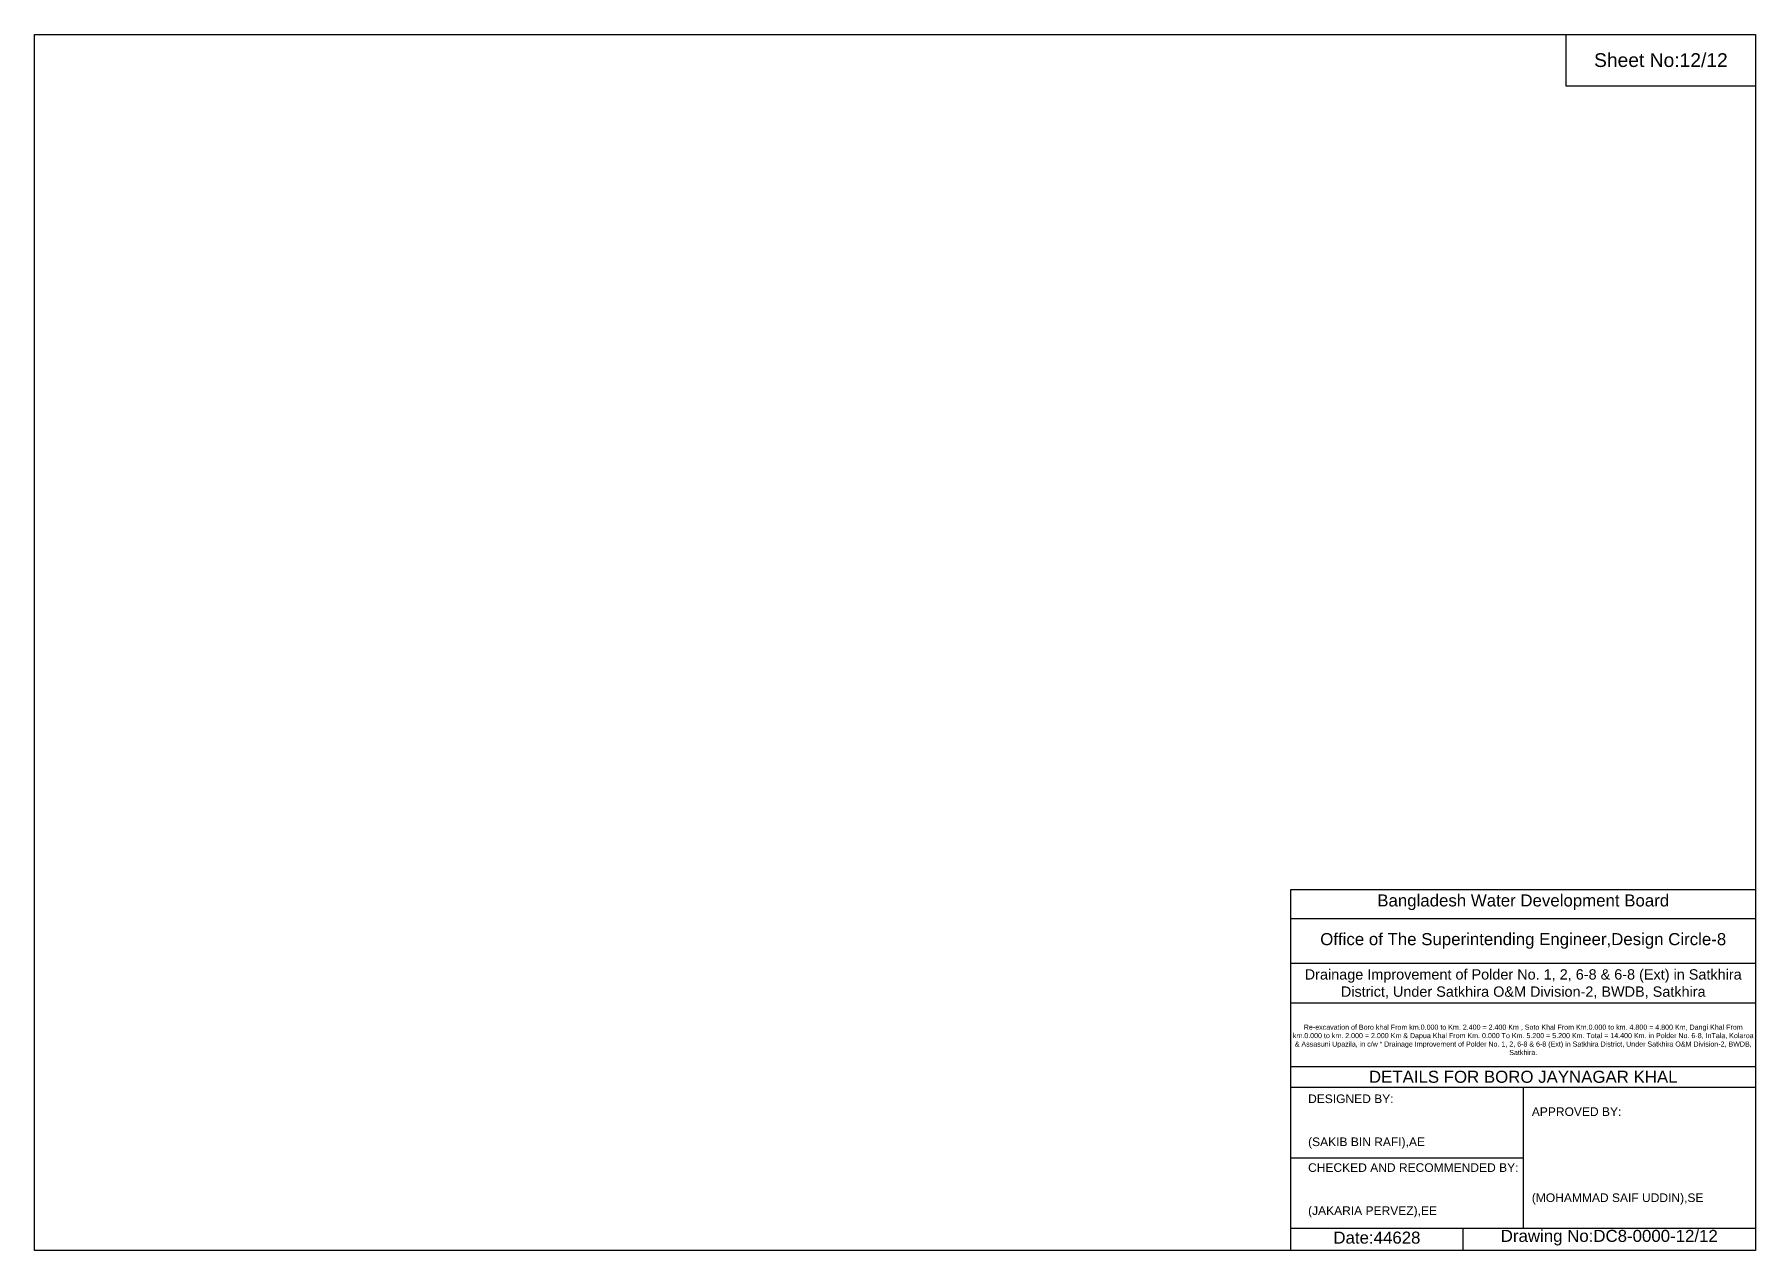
# Model space of a CAD drawing. Header units: inches. Extents: x 91000 to 268000, y -5656 to 20000.
# Drawn here: x 210000 to 218000, y -5656 to 0 of the extents above; entities that cross this region are included whole.
import ezdxf

# ---------------------------------------------------------------- set-up
doc = ezdxf.new("R2010")
doc.units = ezdxf.units.IN
doc.header["$LTSCALE"] = 7
doc.header["$MEASUREMENT"] = 0
doc.styles.get("Standard").update_dxf_attribs({"font": 'arial.ttf'})

msp = doc.modelspace()

# ---------------------------------------------------------------- linework, layer by layer
for points in [[(210000, 0), (218000, 0), (218000, -5656), (210000, -5656)], [(217120, 0), (218000, 0), (218000, -240), (217120, -240)]]:
    msp.add_lwpolyline(points, close=True)
for points in [[(215840, -5656), (215840, -3976), (218000, -3976)], [(215840, -4112), (218000, -4112)], [(215840, -4320), (218000, -4320)], [(215840, -4504), (218000, -4504)], [(215840, -4800), (218000, -4800)], [(215840, -4896), (218000, -4896)], [(216920, -4896), (216920, -5552)], [(215840, -5224), (216920, -5224)], [(215840, -5552), (218000, -5552)], [(216640, -5552), (216640, -5656)]]:
    msp.add_lwpolyline(points)

# ---------------------------------------------------------------- texts
at = {"attachment_point": 5}
for s, insert, char_height in [('Sheet No:12/12', (217560, -120), 64), ('Bangladesh Water Development Board', (216920, -4036), 56), ('Office of The Superintending Engineer,Design Circle-8', (216920, -4216), 56)]:
    msp.add_mtext(s, dxfattribs=dict(at, insert=insert, char_height=char_height))
for s, insert, char_height, width, attachment_point in [('Drainage Improvement of Polder No. 1, 2, 6-8 & 6-8 (Ext) in Satkhira District, Under Satkhira O&M Division-2, BWDB, Satkhira', (216920, -4416), 48, 2240, 5), ('Re-excavation of Boro khal From km.0.000 to Km. 2.400 = 2.400 Km , Soto Khal From Km.0.000 to km. 4.800 = 4.800 Km, Dangi Khal From km.0.000 to km. 2.000 = 2.000 Km & Dapua Khal From Km. 0.000 To Km. 5.200 = 5.200 Km. Total = 14.400 Km. in Polder No. 6-8, InTala, Kolaroa & Assasuni Upazila, in c/w “ Drainage Improvement of Polder No. 1, 2, 6-8 & 6-8 (Ext) in Satkhira District, Under Satkhira O&M Division-2, BWDB, Satkhira.', (216920, -4676), 23.565, 2160, 5), ('DETAILS FOR BORO JAYNAGAR KHAL', (216920, -4848), 56, 2240, 5), ('DESIGNED BY:^J^J^J(SAKIB BIN RAFI),AE', (215920, -5056), 40, 1120, 4), ('APPROVED BY:^J^J^J^J^J^J(MOHAMMAD SAIF UDDIN),SE', (216960, -5216), 40, 1120, 4), ('CHECKED AND RECOMMENDED BY:^J^J^J(JAKARIA PERVEZ),EE', (215920, -5376), 40, 1120, 4), ('Date:44628', (216240, -5596), 56, 1120, 5), ('Drawing No:DC8-0000-12/12', (217320, -5596), 56, 1760, 5)]:
    msp.add_mtext(s, dxfattribs=dict(insert=insert, char_height=char_height, width=width, attachment_point=attachment_point))

doc.saveas('drawing.dxf')
